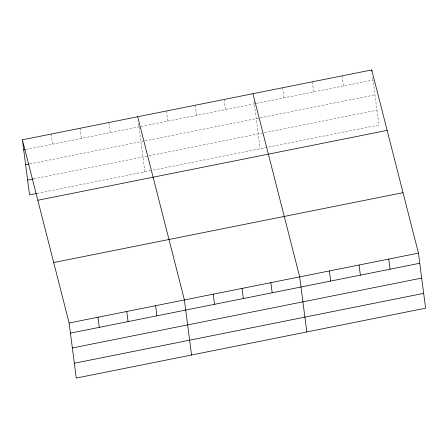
<?xml version="1.0" encoding="UTF-8"?>
<svg xmlns="http://www.w3.org/2000/svg" width="448" height="448" viewBox="0 0 448 448"><rect width="100%" height="100%" fill="white"/><g stroke="black" fill="none" stroke-linecap="round" stroke-linejoin="round"><path stroke-width="0.34" stroke-dasharray="2.24 1.68" d="M25.771 149.526L373.044 80.063L378.879 124.992L152.376 170.302M29.758 163.94L144.351 141.019M145.034 140.879L374.97 94.892M33.802 178.808L148.394 155.882M149.078 155.747L376.953 110.169M37.1 193.357L151.693 170.436M372.691 77.364L372.954 79.386M342.037 75.874L343.353 85.999M312.346 81.816L313.656 91.941M282.649 87.752L283.965 97.882M253.921 101.119L260.109 148.753M224.14 99.456L225.45 109.586M195.317 105.224L196.633 115.349M166.499 110.986L167.815 121.111M138.555 123.502L138.908 126.202M138.992 126.879L144.827 171.808M108.858 122.517L110.174 132.642M80.041 128.279L81.357 138.41M51.218 134.047L52.534 144.172"/><path stroke-width="0.67" d="M22.4 139.81L371.728 69.938L418.449 253.131L425.6 308.19L76.272 378.062L69.121 323.008L22.4 139.81L29.551 194.869L36.411 193.497M23.716 149.934L25.088 149.66M25.642 164.763L29.07 164.08M27.625 180.04L33.113 178.942M37.817 200.267L387.145 130.39M53.704 262.55L403.032 192.679M69.121 323.008L418.449 253.131M70.437 333.133L419.765 263.256M72.363 347.962L421.691 278.085M74.346 363.238L423.674 293.362M252.958 93.694L299.678 276.886L306.83 331.946M137.676 116.754L184.397 299.947L191.548 355.006M371.728 69.938L371.907 71.288M388.758 259.073L390.074 269.198M359.061 265.009L360.377 275.134M329.37 270.95L330.686 281.075M270.855 282.654L272.171 292.779M242.038 288.417L243.354 298.542M213.22 294.185L214.536 304.31M155.579 305.71L156.895 315.84M126.762 311.478L128.072 321.602M97.938 317.24L99.254 327.365"/></g></svg>
